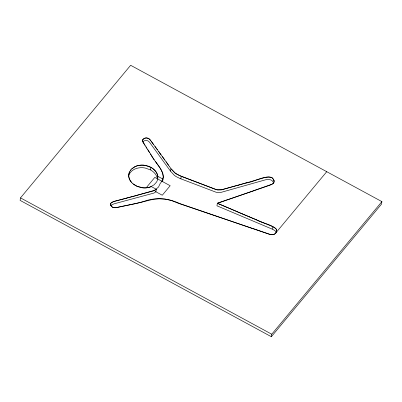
<?xml version="1.0" encoding="UTF-8"?>
<svg xmlns="http://www.w3.org/2000/svg" width="402" height="402" viewBox="0 0 402 402"><rect width="100%" height="100%" fill="white"/><g stroke="black" fill="none" stroke-linecap="round" stroke-linejoin="round"><path stroke-width="0.6" d="M142.584 140.298L142.62 141.132M274.063 181.724L273.903 180.272L274.013 180.845M276.646 231.225L276.702 230.693M110.59 204.236L110.65 203.774M20.502 197.879L20.1 200.377L271.355 336.715L381.498 204.121L381.9 201.623L130.645 65.285L20.502 197.879L271.757 334.223L271.355 336.715M150.866 167.398L151.599 167.82A14.613 11.261 9.2 0 1 157.79 176.297L157.378 178.789A14.613 11.261 9.2 0 0 151.197 170.312L150.459 169.89L150.866 167.398L145.464 165.483A14.351 11.06 9.2 0 0 134.951 166.709L131.851 168.825M132.353 183.166L134.514 184.955A15.789 12.166 9.2 0 0 137.72 186.613L141.74 187.724A14.17 10.919 9.2 0 0 151.323 186.578L156.303 189.282L155.901 191.774L153.936 193.066L113.912 203.874L110.736 205.427M150.519 153.976C154.212 161.629 161.936 167.458 163.277 176.106A14.738 11.356 9.2 0 1 163.091 178.332L162.493 181.563L162.689 180.825A14.738 11.356 9.2 0 0 162.875 178.604M273.606 183.337L273.058 181.855L272.074 180.659A4.11 3.166 9.2 0 0 270.707 179.87L268.385 179.463L265.566 179.794L221.266 192.307L217.311 192.422A12.08 9.306 9.2 0 1 215.919 192.171L179.975 178.493L176.126 176.573A17.663 13.608 9.2 0 1 174.192 175.182L170.498 171.146L170.905 168.649L169.719 166.845M180.855 178.825L181.257 176.332L176.528 174.081A17.663 13.608 9.2 0 1 174.594 172.689L170.92 168.559M272.888 183.669L270.099 185.136L217.356 203.311L216.949 205.804L272.822 229.376L274.827 230.597L275.797 231.658A4.251 3.276 9.2 0 1 276.254 232.853M273.998 182.121L274.079 181.634M272.209 229.105L272.611 226.612L261.792 222.12M142.569 140.393L142.645 139.946M276.541 231.678L276.661 231.135M110.635 203.864L110.761 203.437M273.878 182.493L274.013 182.031M276.556 231.587C275.707 235.11 271.395 235.26 268.657 234.024L180.171 203.713C168.664 198.402 155.589 196.814 143.489 201.573C134.625 204.01 125.545 205.512 116.58 207.522C114.203 208.211 110.997 207.362 110.63 204.548M142.63 140.037L142.78 139.61M129.198 172.765L129.66 171.624M273.893 182.402L273.199 183.473M252.084 228.251L268.672 233.934C271.249 235.009 275.169 235.16 276.38 232.06M110.746 203.528L110.927 203.126M129.645 171.719L131.007 169.629M142.765 139.7C144.78 136.559 149.655 137.77 150.941 141.001M273.717 182.749L272.506 184.026M130.243 170.699L131.866 168.729L134.966 166.624A14.351 11.06 9.2 0 1 145.479 165.393L148.227 166.132A15.271 11.769 9.2 0 1 152.102 168.036L153.217 168.83A14.537 11.201 9.2 0 1 156.544 182.071L154.061 184.814L150.75 186.734A14.14 10.894 9.2 0 1 142.735 187.764L137.142 186.272L133.379 184.046M110.912 203.216L111.746 202.347L113.841 201.437L136.529 195.533M276.134 232.542L326.736 171.694M271.757 334.223L381.9 201.623M142.971 139.378C145.187 136.951 149.197 137.816 150.66 140.615M142.569 141.871L144.283 140.77L146.042 140.414L147.901 140.856L149.343 142.006L170.498 171.146M111.138 202.935L113.826 201.528L126.881 198.085M156.303 189.282L153.343 190.945L126.896 197.995M272.114 184.186L253.521 190.704M227.904 199.533L217.371 203.221L237.446 211.784M227.889 199.623L253.506 190.794M246.21 182.87L221.673 189.814L217.713 189.93A12.08 9.306 9.2 0 1 216.321 189.679L181.257 176.332M246.195 182.96C254.486 181.94 262.591 175.82 271.114 177.377A4.11 3.166 9.2 0 1 272.476 178.166L273.46 179.362M238.054 185.191L221.301 189.809L217.728 189.839A12.08 9.306 9.2 0 1 216.336 189.588L179.553 175.563L175.227 173.081L171.388 169.212M238.039 185.282L265.983 177.212L268.802 176.88L271.129 177.287A4.11 3.166 9.2 0 1 272.491 178.076L273.702 179.85M136.544 195.442L154.805 190.252L158.524 187.01L160.112 183.664L161.926 181.181L163.267 177.171L162.75 173.126L160.705 168.976L155.212 161.182M129.766 204.769L131.504 204.407M116.58 207.522L117.093 207.427M114.123 207.688L114.59 207.713M252.069 228.341L177.91 203.126L171.167 200.362L165.167 199.045L159.192 198.749L153.207 199.317L136.675 203.372L116.052 207.698L113.228 207.623L111.434 206.337M261.808 222.03L249.195 216.844M256.406 219.773L242.215 213.904M256.391 219.864C262.657 223.411 270.938 223.994 276.219 229.075A4.251 3.276 9.2 0 1 276.671 230.266L276.687 230.783M249.21 216.753L237.431 211.874M242.23 213.814L217.356 203.311M272.611 226.612L274.802 227.778L276.204 229.165A4.251 3.276 9.2 0 1 276.656 230.361M150.459 169.89L145.057 167.981A14.351 11.06 9.2 0 0 134.544 169.207C131.997 170.453 129.781 172.553 128.796 175.262A14.311 11.025 9.2 0 0 128.484 176.332M157.78 176.297L162.9 179.071M148.569 187.799L146.926 186.905L154.815 177.398L170.172 185.724L162.282 195.231L155.152 191.367M132.338 183.257L131.449 182.232A14.311 11.025 9.2 0 1 129.208 172.674M154.956 146.393L157.438 149.79M158.679 151.494L159.921 153.192M151.232 141.293L164.84 160.096M153.7 144.785L150.956 140.911M159.906 153.283L161.147 154.986M162.393 156.594L168.498 165.222M166.081 161.71L169.704 166.936M111.419 206.427L110.605 204.146M154.237 159.84L147.765 149.629M144.976 145.383L143.057 142.313L142.579 140.665M145.921 146.735L149.584 152.619M146.83 148.273L142.74 141.429M110.731 204.985L110.912 205.457M273.717 179.759L273.893 180.362M274.028 180.754L274.069 181.297M131.434 182.322A14.311 11.025 9.2 0 1 129.193 172.765"/></g></svg>
